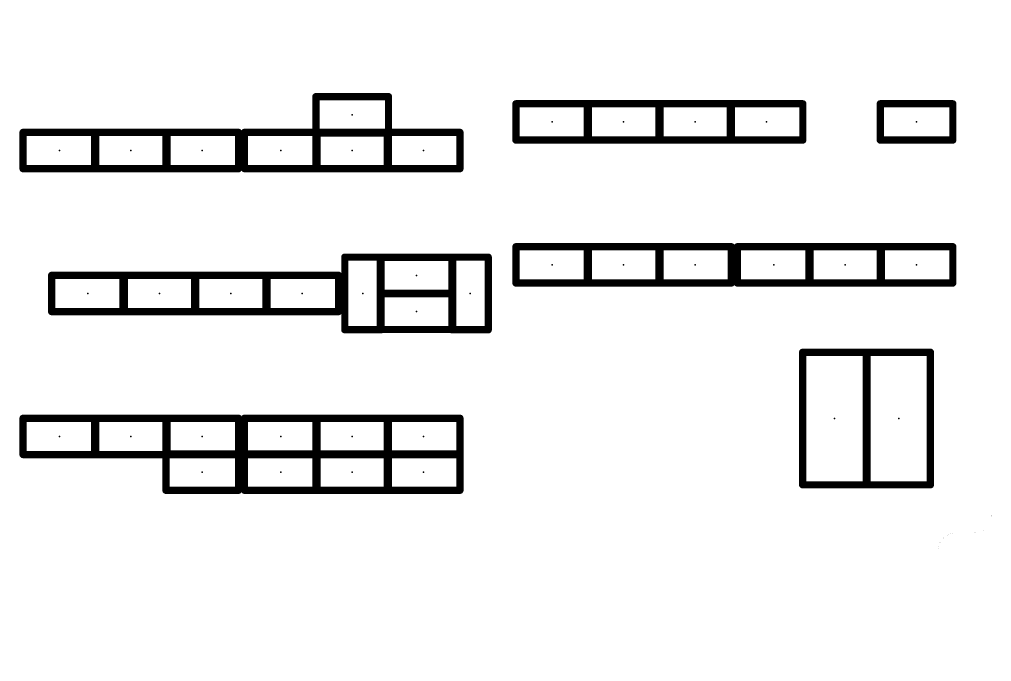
# Model space of a CAD drawing. Extents: x 0 to 169, y 0 to 191.
# Drawn here: x 84.08 to 111.3, y 99 to 116.97 of the extents above; entities that cross this region are included whole.
import ezdxf

# ---------------------------------------------------------------- set-up
doc = ezdxf.new("R2010")
doc.units = 0
for name, color, linetype in [('20', 7, 'CONTINUOUS'), ('21', 253, 'CONTINUOUS'), ('23', 7, 'CONTINUOUS')]:
    doc.layers.add(name, color=color, linetype=linetype)

msp = doc.modelspace()

# ---------------------------------------------------------------- linework, layer by layer
at = {"layer": '20', "const_width": 0.001}
for points in [[(111.3, 150.6), (111.3, 103.1)], [(110.3, 102.6), (110.8, 102.6)], [(109.8, 93.6), (109.8, 102.1)]]:
    msp.add_lwpolyline(points, dxfattribs=at)
at = {"layer": '20'}
for points, const_width in [([(110.8, 102.6, 0.4142), (111.3, 103.1)], 0.001), ([(111.3003, 103.1, 1), (111.2998, 103.1)], 0.0005), ([(111.2998, 103.1, 1), (111.3003, 103.1)], 0.0005), ([(110.3, 102.6, 0.4142), (109.8, 102.1)], 0.001), ([(110.3, 102.6003, 1), (110.3, 102.5998)], 0.0005), ([(110.3, 102.5998, 1), (110.3, 102.6003)], 0.0005), ([(110.8, 102.6003, 1), (110.8, 102.5998)], 0.0005), ([(110.8, 102.5998, 1), (110.8, 102.6003)], 0.0005), ([(109.8003, 102.1, 1), (109.7998, 102.1)], 0.0005), ([(109.7998, 102.1, 1), (109.8003, 102.1)], 0.0005)]:
    msp.add_lwpolyline(points, format="xyb", dxfattribs=dict(at, const_width=const_width))
at = {"layer": '21', "const_width": 0.2032}
for points in [[(92.384, 114.808), (94.416, 114.808)], [(92.384, 113.792), (92.384, 114.808)], [(94.416, 114.808), (94.416, 113.792)], [(97.984, 114.608), (100.016, 114.608)], [(97.984, 113.592), (97.984, 114.608)], [(99.984, 113.592), (99.984, 114.608)], [(99.984, 114.608), (102.016, 114.608)], [(100.016, 114.608), (100.016, 113.592)], [(101.984, 113.592), (101.984, 114.608)], [(101.984, 114.608), (104.016, 114.608)], [(102.016, 114.608), (102.016, 113.592)], [(103.984, 114.608), (106.016, 114.608)], [(103.984, 113.592), (103.984, 114.608)], [(104.016, 114.608), (104.016, 113.592)], [(106.016, 114.608), (106.016, 113.592)], [(108.184, 114.608), (110.216, 114.608)], [(108.184, 113.592), (108.184, 114.608)], [(110.216, 114.608), (110.216, 113.592)], [(84.184, 112.792), (84.184, 113.808)], [(84.184, 113.808), (86.216, 113.808)], [(86.184, 113.808), (88.216, 113.808)], [(86.184, 112.792), (86.184, 113.808)], [(86.216, 113.808), (86.216, 112.792)], [(88.184, 112.792), (88.184, 113.808)], [(88.184, 113.808), (90.216, 113.808)], [(88.216, 113.808), (88.216, 112.792)], [(90.216, 113.808), (90.216, 112.792)], [(90.384, 113.808), (92.416, 113.808)], [(90.384, 112.792), (90.384, 113.808)], [(92.384, 113.808), (94.416, 113.808)], [(92.384, 112.792), (92.384, 113.808)], [(94.416, 113.792), (92.384, 113.792)], [(92.416, 113.808), (92.416, 112.792)], [(94.384, 112.792), (94.384, 113.808)], [(94.384, 113.808), (96.416, 113.808)], [(94.416, 113.808), (94.416, 112.792)], [(96.416, 113.808), (96.416, 112.792)], [(100.016, 113.592), (97.984, 113.592)], [(102.016, 113.592), (99.984, 113.592)], [(104.016, 113.592), (101.984, 113.592)], [(106.016, 113.592), (103.984, 113.592)], [(110.216, 113.592), (108.184, 113.592)], [(86.216, 112.792), (84.184, 112.792)], [(88.216, 112.792), (86.184, 112.792)], [(90.216, 112.792), (88.184, 112.792)], [(92.416, 112.792), (90.384, 112.792)], [(94.416, 112.792), (92.384, 112.792)], [(96.416, 112.792), (94.384, 112.792)], [(97.984, 110.608), (100.016, 110.608)], [(97.984, 109.592), (97.984, 110.608)], [(99.984, 110.608), (102.016, 110.608)], [(99.984, 109.592), (99.984, 110.608)], [(100.016, 110.608), (100.016, 109.592)], [(101.984, 109.592), (101.984, 110.608)], [(101.984, 110.608), (104.016, 110.608)], [(102.016, 110.608), (102.016, 109.592)], [(104.016, 110.608), (104.016, 109.592)], [(104.184, 110.608), (106.216, 110.608)], [(104.184, 109.592), (104.184, 110.608)], [(106.184, 109.592), (106.184, 110.608)], [(106.184, 110.608), (108.216, 110.608)], [(106.216, 110.608), (106.216, 109.592)], [(108.184, 110.608), (110.216, 110.608)], [(108.184, 109.592), (108.184, 110.608)], [(108.216, 110.608), (108.216, 109.592)], [(110.216, 110.608), (110.216, 109.592)], [(93.192, 108.284), (93.192, 110.316)], [(93.192, 110.316), (94.208, 110.316)], [(94.184, 110.308), (96.216, 110.308)], [(94.184, 109.292), (94.184, 110.308)], [(94.208, 110.316), (94.208, 108.284)], [(96.192, 108.284), (96.192, 110.316)], [(96.192, 110.316), (97.208, 110.316)], [(96.216, 110.308), (96.216, 109.292)], [(97.208, 110.316), (97.208, 108.284)], [(84.984, 109.808), (87.016, 109.808)], [(84.984, 108.792), (84.984, 109.808)], [(86.984, 108.792), (86.984, 109.808)], [(86.984, 109.808), (89.016, 109.808)], [(87.016, 109.808), (87.016, 108.792)], [(88.984, 108.792), (88.984, 109.808)], [(88.984, 109.808), (91.016, 109.808)], [(89.016, 109.808), (89.016, 108.792)], [(90.984, 109.808), (93.016, 109.808)], [(90.984, 108.792), (90.984, 109.808)], [(91.016, 109.808), (91.016, 108.792)], [(93.016, 109.808), (93.016, 108.792)], [(100.016, 109.592), (97.984, 109.592)], [(102.016, 109.592), (99.984, 109.592)], [(104.016, 109.592), (101.984, 109.592)], [(106.216, 109.592), (104.184, 109.592)], [(108.216, 109.592), (106.184, 109.592)], [(110.216, 109.592), (108.184, 109.592)], [(94.184, 109.308), (96.216, 109.308)], [(94.184, 108.292), (94.184, 109.308)], [(96.216, 109.292), (94.184, 109.292)], [(96.216, 109.308), (96.216, 108.292)], [(87.016, 108.792), (84.984, 108.792)], [(89.016, 108.792), (86.984, 108.792)], [(91.016, 108.792), (88.984, 108.792)], [(93.016, 108.792), (90.984, 108.792)], [(94.208, 108.284), (93.192, 108.284)], [(96.216, 108.292), (94.184, 108.292)], [(97.208, 108.284), (96.192, 108.284)], [(106.011, 103.9458), (106.011, 107.6542)], [(106.011, 107.6542), (107.789, 107.6542)], [(107.789, 107.6542), (107.789, 103.9458)], [(107.811, 103.9458), (107.811, 107.6542)], [(107.811, 107.6542), (109.589, 107.6542)], [(109.589, 107.6542), (109.589, 103.9458)], [(84.184, 104.792), (84.184, 105.808)], [(84.184, 105.808), (86.216, 105.808)], [(86.184, 104.792), (86.184, 105.808)], [(86.184, 105.808), (88.216, 105.808)], [(86.216, 105.808), (86.216, 104.792)], [(88.184, 104.792), (88.184, 105.808)], [(88.184, 105.808), (90.216, 105.808)], [(88.216, 105.808), (88.216, 104.792)], [(90.216, 105.808), (90.216, 104.792)], [(90.384, 104.792), (90.384, 105.808)], [(90.384, 105.808), (92.416, 105.808)], [(92.384, 104.792), (92.384, 105.808)], [(92.384, 105.808), (94.416, 105.808)], [(92.416, 105.808), (92.416, 104.792)], [(94.384, 104.792), (94.384, 105.808)], [(94.384, 105.808), (96.416, 105.808)], [(94.416, 105.808), (94.416, 104.792)], [(96.416, 105.808), (96.416, 104.792)], [(86.216, 104.792), (84.184, 104.792)], [(88.216, 104.792), (86.184, 104.792)], [(88.184, 103.792), (88.184, 104.808)], [(88.184, 104.808), (90.216, 104.808)], [(90.216, 104.792), (88.184, 104.792)], [(90.216, 104.808), (90.216, 103.792)], [(90.384, 103.792), (90.384, 104.808)], [(90.384, 104.808), (92.416, 104.808)], [(92.416, 104.792), (90.384, 104.792)], [(92.384, 103.792), (92.384, 104.808)], [(92.384, 104.808), (94.416, 104.808)], [(94.416, 104.792), (92.384, 104.792)], [(92.416, 104.808), (92.416, 103.792)], [(94.384, 103.792), (94.384, 104.808)], [(94.384, 104.808), (96.416, 104.808)], [(96.416, 104.792), (94.384, 104.792)], [(94.416, 104.808), (94.416, 103.792)], [(96.416, 104.808), (96.416, 103.792)], [(107.789, 103.9458), (106.011, 103.9458)], [(109.589, 103.9458), (107.811, 103.9458)], [(90.216, 103.792), (88.184, 103.792)], [(92.416, 103.792), (90.384, 103.792)], [(94.416, 103.792), (92.384, 103.792)], [(96.416, 103.792), (94.384, 103.792)]]:
    msp.add_lwpolyline(points, dxfattribs=at)
at = {"layer": '21', "const_width": 0.1016}
for points in [[(92.384, 114.8588, 1), (92.384, 114.7572)], [(92.4348, 114.808, 1), (92.3332, 114.808)], [(94.4668, 114.808, 1), (94.3652, 114.808)], [(94.416, 114.7572, 1), (94.416, 114.8588)], [(97.984, 114.6588, 1), (97.984, 114.5572)], [(98.0348, 114.608, 1), (97.9332, 114.608)], [(100.0348, 114.608, 1), (99.9332, 114.608)], [(99.984, 114.6588, 1), (99.984, 114.5572)], [(100.0668, 114.608, 1), (99.9652, 114.608)], [(100.016, 114.5572, 1), (100.016, 114.6588)], [(102.0348, 114.608, 1), (101.9332, 114.608)], [(101.984, 114.6588, 1), (101.984, 114.5572)], [(102.0668, 114.608, 1), (101.9652, 114.608)], [(102.016, 114.5572, 1), (102.016, 114.6588)], [(103.984, 114.6588, 1), (103.984, 114.5572)], [(104.0348, 114.608, 1), (103.9332, 114.608)], [(104.0668, 114.608, 1), (103.9652, 114.608)], [(104.016, 114.5572, 1), (104.016, 114.6588)], [(106.0668, 114.608, 1), (105.9652, 114.608)], [(106.016, 114.5572, 1), (106.016, 114.6588)], [(108.184, 114.6588, 1), (108.184, 114.5572)], [(108.2348, 114.608, 1), (108.1332, 114.608)], [(110.2668, 114.608, 1), (110.1652, 114.608)], [(110.216, 114.5572, 1), (110.216, 114.6588)], [(84.2348, 113.808, 1), (84.1332, 113.808)], [(84.184, 113.8588, 1), (84.184, 113.7572)], [(86.184, 113.8588, 1), (86.184, 113.7572)], [(86.2348, 113.808, 1), (86.1332, 113.808)], [(86.2668, 113.808, 1), (86.1652, 113.808)], [(86.216, 113.7572, 1), (86.216, 113.8588)], [(88.2348, 113.808, 1), (88.1332, 113.808)], [(88.184, 113.8588, 1), (88.184, 113.7572)], [(88.2668, 113.808, 1), (88.1652, 113.808)], [(88.216, 113.7572, 1), (88.216, 113.8588)], [(90.2668, 113.808, 1), (90.1652, 113.808)], [(90.216, 113.7572, 1), (90.216, 113.8588)], [(90.384, 113.8588, 1), (90.384, 113.7572)], [(90.4348, 113.808, 1), (90.3332, 113.808)], [(92.384, 113.8588, 1), (92.384, 113.7572)], [(92.4348, 113.808, 1), (92.3332, 113.808)], [(92.384, 113.8428, 1), (92.384, 113.7412)], [(92.3332, 113.792, 1), (92.4348, 113.792)], [(92.4668, 113.808, 1), (92.3652, 113.808)], [(92.416, 113.7572, 1), (92.416, 113.8588)], [(94.4348, 113.808, 1), (94.3332, 113.808)], [(94.384, 113.8588, 1), (94.384, 113.7572)], [(94.4668, 113.808, 1), (94.3652, 113.808)], [(94.3652, 113.792, 1), (94.4668, 113.792)], [(94.416, 113.7572, 1), (94.416, 113.8588)], [(94.416, 113.7412, 1), (94.416, 113.8428)], [(96.4668, 113.808, 1), (96.3652, 113.808)], [(96.416, 113.7572, 1), (96.416, 113.8588)], [(97.984, 113.6428, 1), (97.984, 113.5412)], [(97.9332, 113.592, 1), (98.0348, 113.592)], [(99.984, 113.6428, 1), (99.984, 113.5412)], [(99.9332, 113.592, 1), (100.0348, 113.592)], [(99.9652, 113.592, 1), (100.0668, 113.592)], [(100.016, 113.5412, 1), (100.016, 113.6428)], [(101.984, 113.6428, 1), (101.984, 113.5412)], [(101.9332, 113.592, 1), (102.0348, 113.592)], [(101.9652, 113.592, 1), (102.0668, 113.592)], [(102.016, 113.5412, 1), (102.016, 113.6428)], [(103.984, 113.6428, 1), (103.984, 113.5412)], [(103.9332, 113.592, 1), (104.0348, 113.592)], [(103.9652, 113.592, 1), (104.0668, 113.592)], [(104.016, 113.5412, 1), (104.016, 113.6428)], [(105.9652, 113.592, 1), (106.0668, 113.592)], [(106.016, 113.5412, 1), (106.016, 113.6428)], [(108.184, 113.6428, 1), (108.184, 113.5412)], [(108.1332, 113.592, 1), (108.2348, 113.592)], [(110.1652, 113.592, 1), (110.2668, 113.592)], [(110.216, 113.5412, 1), (110.216, 113.6428)], [(84.184, 112.8428, 1), (84.184, 112.7412)], [(84.1332, 112.792, 1), (84.2348, 112.792)], [(86.184, 112.8428, 1), (86.184, 112.7412)], [(86.1332, 112.792, 1), (86.2348, 112.792)], [(86.1652, 112.792, 1), (86.2668, 112.792)], [(86.216, 112.7412, 1), (86.216, 112.8428)], [(88.184, 112.8428, 1), (88.184, 112.7412)], [(88.1332, 112.792, 1), (88.2348, 112.792)], [(88.1652, 112.792, 1), (88.2668, 112.792)], [(88.216, 112.7412, 1), (88.216, 112.8428)], [(90.1652, 112.792, 1), (90.2668, 112.792)], [(90.216, 112.7412, 1), (90.216, 112.8428)], [(90.384, 112.8428, 1), (90.384, 112.7412)], [(90.3332, 112.792, 1), (90.4348, 112.792)], [(92.384, 112.8428, 1), (92.384, 112.7412)], [(92.3332, 112.792, 1), (92.4348, 112.792)], [(92.3652, 112.792, 1), (92.4668, 112.792)], [(92.416, 112.7412, 1), (92.416, 112.8428)], [(94.384, 112.8428, 1), (94.384, 112.7412)], [(94.3332, 112.792, 1), (94.4348, 112.792)], [(94.3652, 112.792, 1), (94.4668, 112.792)], [(94.416, 112.7412, 1), (94.416, 112.8428)], [(96.3652, 112.792, 1), (96.4668, 112.792)], [(96.416, 112.7412, 1), (96.416, 112.8428)], [(97.984, 110.6588, 1), (97.984, 110.5572)], [(98.0348, 110.608, 1), (97.9332, 110.608)], [(99.984, 110.6588, 1), (99.984, 110.5572)], [(100.0348, 110.608, 1), (99.9332, 110.608)], [(100.0668, 110.608, 1), (99.9652, 110.608)], [(100.016, 110.5572, 1), (100.016, 110.6588)], [(102.0348, 110.608, 1), (101.9332, 110.608)], [(101.984, 110.6588, 1), (101.984, 110.5572)], [(102.0668, 110.608, 1), (101.9652, 110.608)], [(102.016, 110.5572, 1), (102.016, 110.6588)], [(104.0668, 110.608, 1), (103.9652, 110.608)], [(104.016, 110.5572, 1), (104.016, 110.6588)], [(104.184, 110.6588, 1), (104.184, 110.5572)], [(104.2348, 110.608, 1), (104.1332, 110.608)], [(106.2348, 110.608, 1), (106.1332, 110.608)], [(106.184, 110.6588, 1), (106.184, 110.5572)], [(106.2668, 110.608, 1), (106.1652, 110.608)], [(106.216, 110.5572, 1), (106.216, 110.6588)], [(108.184, 110.6588, 1), (108.184, 110.5572)], [(108.2348, 110.608, 1), (108.1332, 110.608)], [(108.2668, 110.608, 1), (108.1652, 110.608)], [(108.216, 110.5572, 1), (108.216, 110.6588)], [(110.2668, 110.608, 1), (110.1652, 110.608)], [(110.216, 110.5572, 1), (110.216, 110.6588)], [(93.2428, 110.316, 1), (93.1412, 110.316)], [(93.192, 110.3668, 1), (93.192, 110.2652)], [(94.184, 110.3588, 1), (94.184, 110.2572)], [(94.2348, 110.308, 1), (94.1332, 110.308)], [(94.2588, 110.316, 1), (94.1572, 110.316)], [(94.208, 110.2652, 1), (94.208, 110.3668)], [(96.2428, 110.316, 1), (96.1412, 110.316)], [(96.192, 110.3668, 1), (96.192, 110.2652)], [(96.2668, 110.308, 1), (96.1652, 110.308)], [(96.216, 110.2572, 1), (96.216, 110.3588)], [(97.2588, 110.316, 1), (97.1572, 110.316)], [(97.208, 110.2652, 1), (97.208, 110.3668)], [(84.984, 109.8588, 1), (84.984, 109.7572)], [(85.0348, 109.808, 1), (84.9332, 109.808)], [(87.0348, 109.808, 1), (86.9332, 109.808)], [(86.984, 109.8588, 1), (86.984, 109.7572)], [(87.0668, 109.808, 1), (86.9652, 109.808)], [(87.016, 109.7572, 1), (87.016, 109.8588)], [(89.0348, 109.808, 1), (88.9332, 109.808)], [(88.984, 109.8588, 1), (88.984, 109.7572)], [(89.0668, 109.808, 1), (88.9652, 109.808)], [(89.016, 109.7572, 1), (89.016, 109.8588)], [(90.984, 109.8588, 1), (90.984, 109.7572)], [(91.0348, 109.808, 1), (90.9332, 109.808)], [(91.0668, 109.808, 1), (90.9652, 109.808)], [(91.016, 109.7572, 1), (91.016, 109.8588)], [(93.0668, 109.808, 1), (92.9652, 109.808)], [(93.016, 109.7572, 1), (93.016, 109.8588)], [(97.984, 109.6428, 1), (97.984, 109.5412)], [(99.984, 109.6428, 1), (99.984, 109.5412)], [(100.016, 109.5412, 1), (100.016, 109.6428)], [(101.984, 109.6428, 1), (101.984, 109.5412)], [(102.016, 109.5412, 1), (102.016, 109.6428)], [(104.016, 109.5412, 1), (104.016, 109.6428)], [(104.184, 109.6428, 1), (104.184, 109.5412)], [(106.184, 109.6428, 1), (106.184, 109.5412)], [(106.216, 109.5412, 1), (106.216, 109.6428)], [(108.184, 109.6428, 1), (108.184, 109.5412)], [(108.216, 109.5412, 1), (108.216, 109.6428)], [(110.216, 109.5412, 1), (110.216, 109.6428)], [(97.9332, 109.592, 1), (98.0348, 109.592)], [(99.9332, 109.592, 1), (100.0348, 109.592)], [(99.9652, 109.592, 1), (100.0668, 109.592)], [(101.9332, 109.592, 1), (102.0348, 109.592)], [(101.9652, 109.592, 1), (102.0668, 109.592)], [(103.9652, 109.592, 1), (104.0668, 109.592)], [(104.1332, 109.592, 1), (104.2348, 109.592)], [(106.1332, 109.592, 1), (106.2348, 109.592)], [(106.1652, 109.592, 1), (106.2668, 109.592)], [(108.1332, 109.592, 1), (108.2348, 109.592)], [(108.1652, 109.592, 1), (108.2668, 109.592)], [(110.1652, 109.592, 1), (110.2668, 109.592)], [(94.184, 109.3588, 1), (94.184, 109.2572)], [(94.2348, 109.308, 1), (94.1332, 109.308)], [(94.184, 109.3428, 1), (94.184, 109.2412)], [(94.1332, 109.292, 1), (94.2348, 109.292)], [(96.2668, 109.308, 1), (96.1652, 109.308)], [(96.1652, 109.292, 1), (96.2668, 109.292)], [(96.216, 109.2572, 1), (96.216, 109.3588)], [(96.216, 109.2412, 1), (96.216, 109.3428)], [(84.984, 108.8428, 1), (84.984, 108.7412)], [(86.984, 108.8428, 1), (86.984, 108.7412)], [(87.016, 108.7412, 1), (87.016, 108.8428)], [(88.984, 108.8428, 1), (88.984, 108.7412)], [(89.016, 108.7412, 1), (89.016, 108.8428)], [(90.984, 108.8428, 1), (90.984, 108.7412)], [(91.016, 108.7412, 1), (91.016, 108.8428)], [(93.016, 108.7412, 1), (93.016, 108.8428)], [(84.9332, 108.792, 1), (85.0348, 108.792)], [(86.9332, 108.792, 1), (87.0348, 108.792)], [(86.9652, 108.792, 1), (87.0668, 108.792)], [(88.9332, 108.792, 1), (89.0348, 108.792)], [(88.9652, 108.792, 1), (89.0668, 108.792)], [(90.9332, 108.792, 1), (91.0348, 108.792)], [(90.9652, 108.792, 1), (91.0668, 108.792)], [(92.9652, 108.792, 1), (93.0668, 108.792)], [(93.192, 108.3348, 1), (93.192, 108.2332)], [(93.1412, 108.284, 1), (93.2428, 108.284)], [(94.184, 108.3428, 1), (94.184, 108.2412)], [(94.1332, 108.292, 1), (94.2348, 108.292)], [(94.1572, 108.284, 1), (94.2588, 108.284)], [(94.208, 108.2332, 1), (94.208, 108.3348)], [(96.192, 108.3348, 1), (96.192, 108.2332)], [(96.1412, 108.284, 1), (96.2428, 108.284)], [(96.1652, 108.292, 1), (96.2668, 108.292)], [(96.216, 108.2412, 1), (96.216, 108.3428)], [(97.1572, 108.284, 1), (97.2588, 108.284)], [(97.208, 108.2332, 1), (97.208, 108.3348)], [(106.0618, 107.6542, 1), (105.9602, 107.6542)], [(106.011, 107.705, 1), (106.011, 107.6034)], [(107.8398, 107.6542, 1), (107.7382, 107.6542)], [(107.8618, 107.6542, 1), (107.7602, 107.6542)], [(107.811, 107.705, 1), (107.811, 107.6034)], [(107.789, 107.6034, 1), (107.789, 107.705)], [(109.6398, 107.6542, 1), (109.5382, 107.6542)], [(109.589, 107.6034, 1), (109.589, 107.705)], [(84.2348, 105.808, 1), (84.1332, 105.808)], [(84.184, 105.8588, 1), (84.184, 105.7572)], [(86.2348, 105.808, 1), (86.1332, 105.808)], [(86.184, 105.8588, 1), (86.184, 105.7572)], [(86.2668, 105.808, 1), (86.1652, 105.808)], [(86.216, 105.7572, 1), (86.216, 105.8588)], [(88.2348, 105.808, 1), (88.1332, 105.808)], [(88.184, 105.8588, 1), (88.184, 105.7572)], [(88.2668, 105.808, 1), (88.1652, 105.808)], [(88.216, 105.7572, 1), (88.216, 105.8588)], [(90.2668, 105.808, 1), (90.1652, 105.808)], [(90.216, 105.7572, 1), (90.216, 105.8588)], [(90.4348, 105.808, 1), (90.3332, 105.808)], [(90.384, 105.8588, 1), (90.384, 105.7572)], [(92.4348, 105.808, 1), (92.3332, 105.808)], [(92.384, 105.8588, 1), (92.384, 105.7572)], [(92.4668, 105.808, 1), (92.3652, 105.808)], [(92.416, 105.7572, 1), (92.416, 105.8588)], [(94.4348, 105.808, 1), (94.3332, 105.808)], [(94.384, 105.8588, 1), (94.384, 105.7572)], [(94.4668, 105.808, 1), (94.3652, 105.808)], [(94.416, 105.7572, 1), (94.416, 105.8588)], [(96.4668, 105.808, 1), (96.3652, 105.808)], [(96.416, 105.7572, 1), (96.416, 105.8588)], [(84.184, 104.8428, 1), (84.184, 104.7412)], [(84.1332, 104.792, 1), (84.2348, 104.792)], [(86.184, 104.8428, 1), (86.184, 104.7412)], [(86.1332, 104.792, 1), (86.2348, 104.792)], [(86.1652, 104.792, 1), (86.2668, 104.792)], [(86.216, 104.7412, 1), (86.216, 104.8428)], [(88.2348, 104.808, 1), (88.1332, 104.808)], [(88.184, 104.8588, 1), (88.184, 104.7572)], [(88.184, 104.8428, 1), (88.184, 104.7412)], [(88.1332, 104.792, 1), (88.2348, 104.792)], [(88.1652, 104.792, 1), (88.2668, 104.792)], [(88.216, 104.7412, 1), (88.216, 104.8428)], [(90.2668, 104.808, 1), (90.1652, 104.808)], [(90.1652, 104.792, 1), (90.2668, 104.792)], [(90.216, 104.7572, 1), (90.216, 104.8588)], [(90.216, 104.7412, 1), (90.216, 104.8428)], [(90.4348, 104.808, 1), (90.3332, 104.808)], [(90.384, 104.8588, 1), (90.384, 104.7572)], [(90.384, 104.8428, 1), (90.384, 104.7412)], [(90.3332, 104.792, 1), (90.4348, 104.792)], [(92.4348, 104.808, 1), (92.3332, 104.808)], [(92.384, 104.8588, 1), (92.384, 104.7572)], [(92.384, 104.8428, 1), (92.384, 104.7412)], [(92.3332, 104.792, 1), (92.4348, 104.792)], [(92.4668, 104.808, 1), (92.3652, 104.808)], [(92.3652, 104.792, 1), (92.4668, 104.792)], [(92.416, 104.7572, 1), (92.416, 104.8588)], [(92.416, 104.7412, 1), (92.416, 104.8428)], [(94.4348, 104.808, 1), (94.3332, 104.808)], [(94.384, 104.8588, 1), (94.384, 104.7572)], [(94.384, 104.8428, 1), (94.384, 104.7412)], [(94.3332, 104.792, 1), (94.4348, 104.792)], [(94.4668, 104.808, 1), (94.3652, 104.808)], [(94.3652, 104.792, 1), (94.4668, 104.792)], [(94.416, 104.7572, 1), (94.416, 104.8588)], [(94.416, 104.7412, 1), (94.416, 104.8428)], [(96.4668, 104.808, 1), (96.3652, 104.808)], [(96.3652, 104.792, 1), (96.4668, 104.792)], [(96.416, 104.7572, 1), (96.416, 104.8588)], [(96.416, 104.7412, 1), (96.416, 104.8428)], [(106.011, 103.9966, 1), (106.011, 103.895)], [(105.9602, 103.9458, 1), (106.0618, 103.9458)], [(107.7382, 103.9458, 1), (107.8398, 103.9458)], [(107.811, 103.9966, 1), (107.811, 103.895)], [(107.7602, 103.9458, 1), (107.8618, 103.9458)], [(107.789, 103.895, 1), (107.789, 103.9966)], [(109.5382, 103.9458, 1), (109.6398, 103.9458)], [(109.589, 103.895, 1), (109.589, 103.9966)], [(88.184, 103.8428, 1), (88.184, 103.7412)], [(88.1332, 103.792, 1), (88.2348, 103.792)], [(90.1652, 103.792, 1), (90.2668, 103.792)], [(90.216, 103.7412, 1), (90.216, 103.8428)], [(90.384, 103.8428, 1), (90.384, 103.7412)], [(90.3332, 103.792, 1), (90.4348, 103.792)], [(92.384, 103.8428, 1), (92.384, 103.7412)], [(92.3332, 103.792, 1), (92.4348, 103.792)], [(92.3652, 103.792, 1), (92.4668, 103.792)], [(92.416, 103.7412, 1), (92.416, 103.8428)], [(94.384, 103.8428, 1), (94.384, 103.7412)], [(94.3332, 103.792, 1), (94.4348, 103.792)], [(94.3652, 103.792, 1), (94.4668, 103.792)], [(94.416, 103.7412, 1), (94.416, 103.8428)], [(96.3652, 103.792, 1), (96.4668, 103.792)], [(96.416, 103.7412, 1), (96.416, 103.8428)]]:
    msp.add_lwpolyline(points, format="xyb", dxfattribs=at)
at = {"layer": '23'}
for p in [(93.4, 114.3), (99, 114.1), (101, 114.1), (103, 114.1), (105, 114.1), (109.2, 114.1), (85.2, 113.3), (87.2, 113.3), (89.2, 113.3), (91.4, 113.3), (93.4, 113.3), (95.4, 113.3), (99, 110.1), (101, 110.1), (103, 110.1), (105.2, 110.1), (107.2, 110.1), (109.2, 110.1), (95.2, 109.8), (86, 109.3), (88, 109.3), (90, 109.3), (92, 109.3), (93.7, 109.3), (96.7, 109.3), (95.2, 108.8), (106.9, 105.8), (108.7, 105.8), (85.2, 105.3), (87.2, 105.3), (89.2, 105.3), (91.4, 105.3), (93.4, 105.3), (95.4, 105.3), (89.2, 104.3), (91.4, 104.3), (93.4, 104.3), (95.4, 104.3)]:
    msp.add_point(p, dxfattribs=at)

doc.saveas('drawing.dxf')
